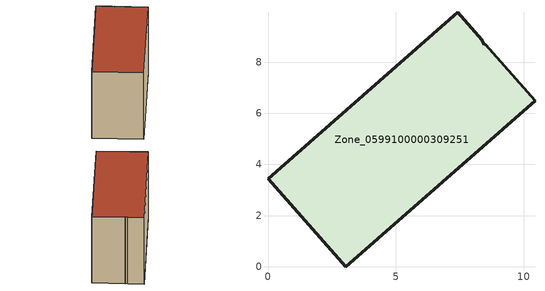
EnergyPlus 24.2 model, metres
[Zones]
Zone_0599100000309251
 floor ground (C_G): 8.36,8.87 8.47,8.68 8.51,8.71 10.45,6.49 3.04,0 0,3.43 7.42,9.95 z0
 wall outside (C_F): 3.04,0 10.45,6.49 8.51,8.71 8.47,8.68 8.36,8.87 7.42,9.95 0,3.43 3.04,0 z0:7.22
 roof outside (C_R): 8.47,8.68 8.36,8.87 7.42,9.95 0,3.43 3.04,0 10.45,6.49 8.51,8.71 z7.22
[BUILDING]
Pand.0599100000309251: North Axis=0; Terrain=City; Loads Convergence Tolerance Value=0.04; Temperature Convergence Tolerance Value=0.4; Solar Distribution=FullExterior; Maximum Number of Warmup Days=25; Minimum Number of Warmup Days=1
[Site:Location]
Rotterdam.The.Hague.AP_ZH_NLD Design_Conditions: Latitude=51.96; Longitude=4.45; Time Zone=1; Elevation=-4.5
[SITE:GROUNDTEMPERATURE:BUILDINGSURFACE]
18, 18, 18, 18, 18, 18, 18, 18, 18, 18, 18, 18
[MATERIAL] Thermal Absorptance=0.9; Solar Absorptance=0.7; Visible Absorptance=0.7
Name | Roughness | Thickness | Conductivity | Density | Specific Heat
G.TI.1946 | MediumSmooth | 0.15 | 1 | 540 | 1210
F.TI.1946 | Rough | 0.3 | 0.857143 | 1920 | 840
R.TI.1946 | MediumRough | 0.2 | 0.1 | 1500 | 1000
[CONSTRUCTION]
C_G: G.TI.1946
C_F: F.TI.1946
C_R: R.TI.1946
[ZONE]
Zone_0599100000309251: Type=1; Multiplier=1; Ceiling Height=Autocalculate; Volume=Autocalculate; Floor Area=autocalculate; Part of Total Floor Area=Yes
[ZONEINFILTRATION:DESIGNFLOWRATE]
Infil_Zone_0599100000309251: Zone or ZoneList or Space or SpaceList=Zone_0599100000309251; Schedule=AlwaysOn; Design Flow Rate Calculation Method=Flow/Area; Flow Rate per Floor Area=0.003; Constant Term Coefficient=1; Temperature Term Coefficient=0; Velocity Term Coefficient=0; Velocity Squared Term Coefficient=0
[HVACTEMPLATE:ZONE:IDEALLOADSAIRSYSTEM]
Zone_0599100000309251: Maximum Heating Supply Air Temperature=50; Minimum Cooling Supply Air Temperature=13; Maximum Heating Supply Air Humidity Ratio=0.0156; Minimum Cooling Supply Air Humidity Ratio=0.0077; Heating Limit=NoLimit; Cooling Limit=NoLimit; Dehumidification Control Type=ConstantSensibleHeatRatio; Cooling Sensible Heat Ratio=0.7; Dehumidification Setpoint=60; Humidification Control Type=None; Humidification Setpoint=30; Outdoor Air Method=None; Outdoor Air Flow Rate per Person=0.00944; Outdoor Air Flow Rate per Zone Floor Area=0; Outdoor Air Flow Rate per Zone=0; Demand Controlled Ventilation Type=None; Outdoor Air Economizer Type=NoEconomizer; Heat Recovery Type=None; Sensible Heat Recovery Effectiveness=0.7; Latent Heat Recovery Effectiveness=0.65
[ZONECONTROL:THERMOSTAT]
ThermostatControl_Zone_0599100000309251: Zone or ZoneList=Zone_0599100000309251; Control Type Schedule=DualSetpointControlType; Control 1=Thermostat_Zone_0599100000309251; Temperature Difference Between Cutout And Setpoint=0
[THERMOSTATSETPOINT:DUALSETPOINT]
Thermostat_Zone_0599100000309251: Heating Setpoint Temperature Schedule=HeatingSetpoint_Zone_0599100000309251; Cooling Setpoint Temperature Schedule=CoolingSetpoint_Zone_0599100000309251
[SCHEDULE:COMPACT]
HeatingSetpoint_Zone_0599100000309251: Through: 12/31, For: AllDays, Until: 24:00, 21
CoolingSetpoint_Zone_0599100000309251: Through: 12/31, For: AllDays, Until: 24:00, 24
DualSetpointControlType: Through: 12/31, For: AllDays, Until: 24:00, 4
AlwaysOn: Through: 12/31, For: AllDays, Until: 24:00, 1
